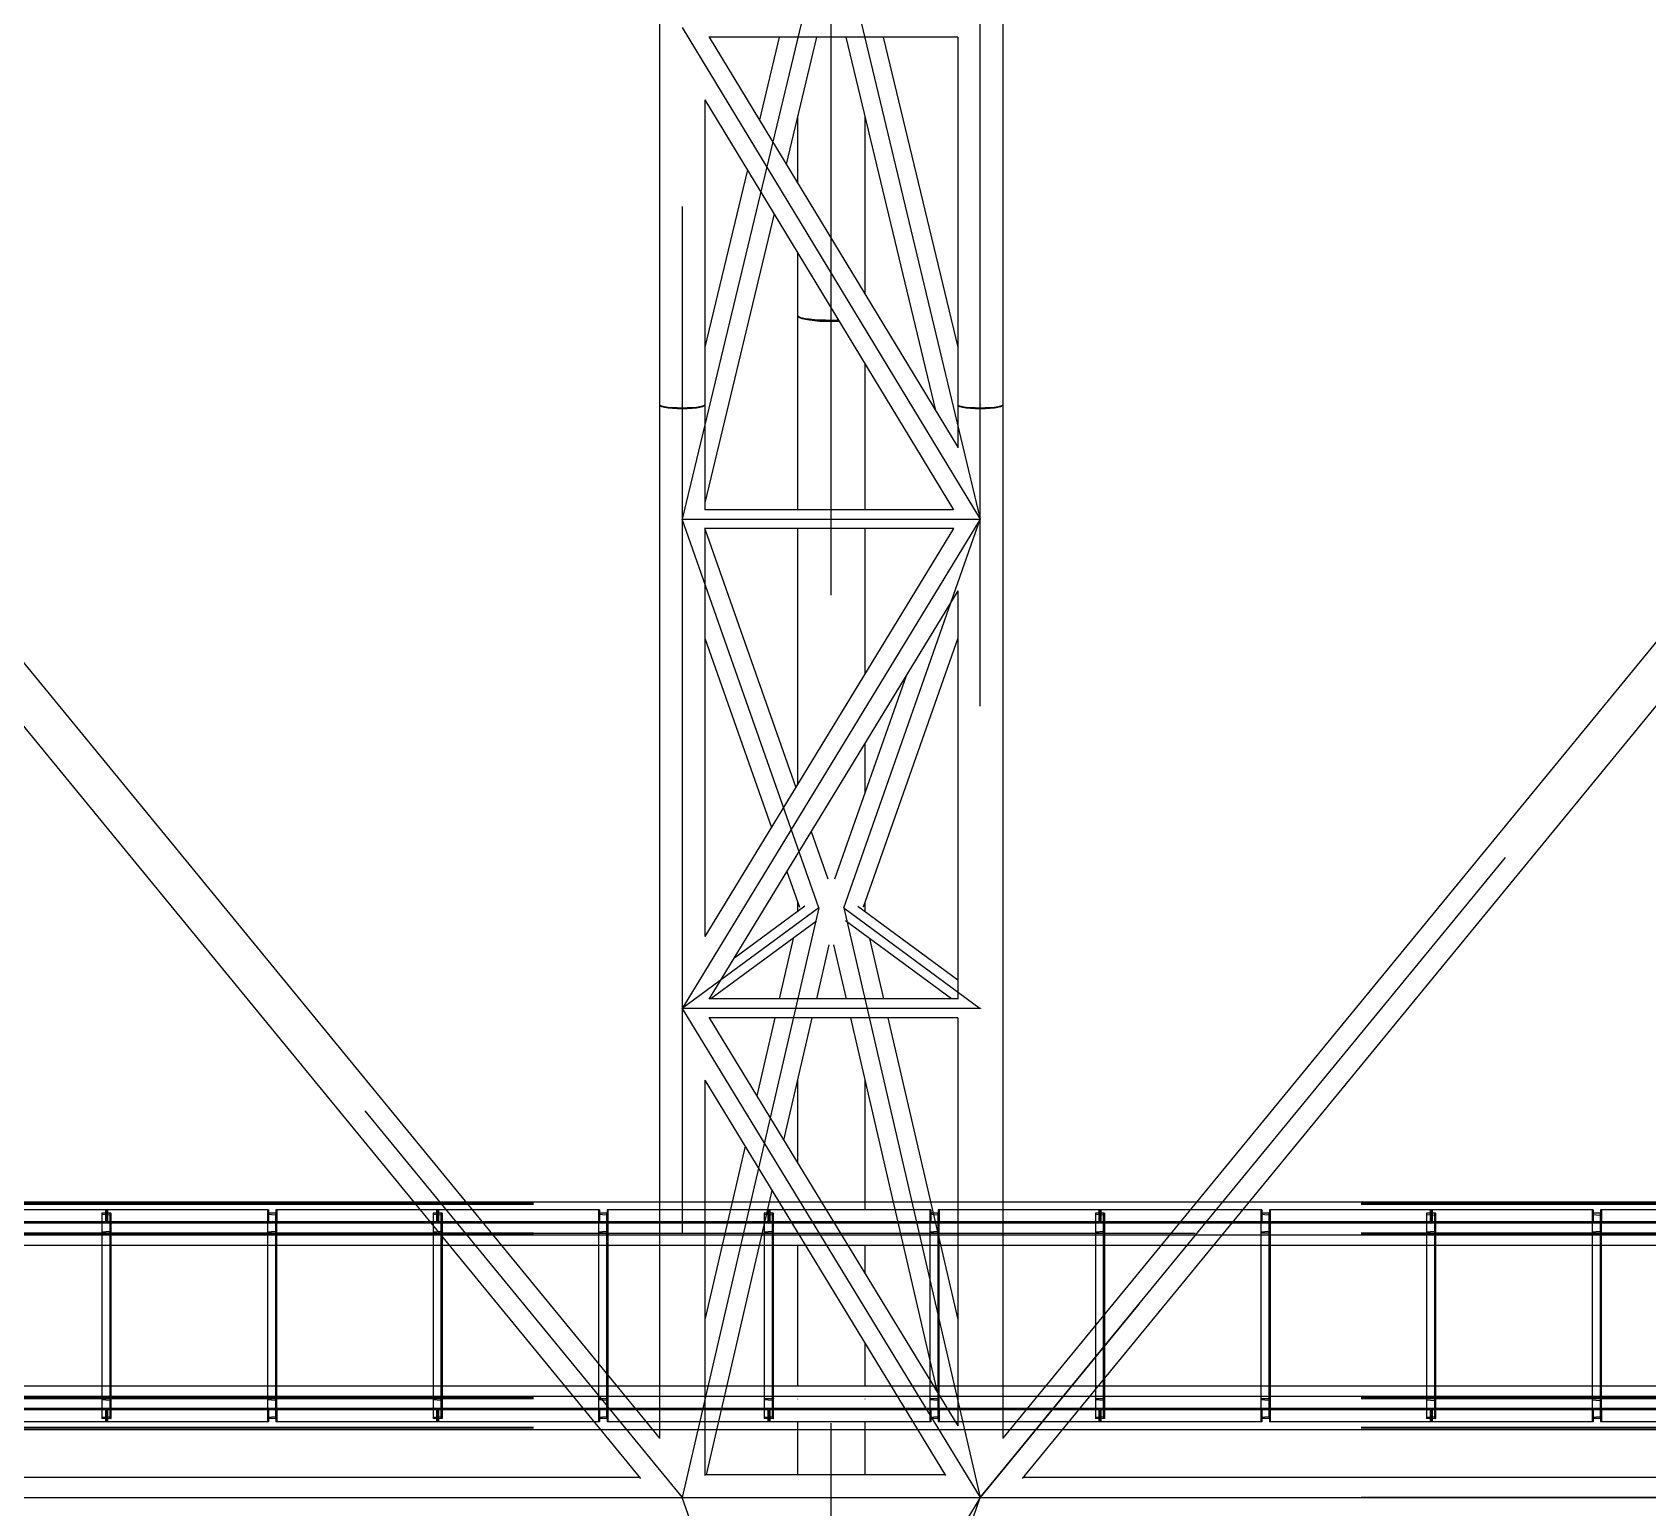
# Model space of a CAD drawing. Header units: millimetres. Extents: x 150209.93 to 150215.05, y 136675.65 to 136679.93.
# Drawn here: x 150212.1948 to 150212.39, y 136676.4536 to 136676.6318 of the extents above; entities that cross this region are included whole.
import ezdxf

# ---------------------------------------------------------------- set-up
doc = ezdxf.new("R2010")
doc.units = ezdxf.units.MM
doc.header["$LTSCALE"] = 0.25
for name, pattern in [('CENTER', [50.8, 31.75, -6.35, 6.35, -6.35]), ('XKITLINE00', [0]), ('XKITLINE02', [4, 2, -2]), ('XKITLINE03', [6, 3, -1, 1, -1])]:
    doc.linetypes.add(name, pattern=pattern)

# ---------------------------------------------------------------- blocks, each defined once
blk = doc.blocks.new('çatıı')
at = {"color": 8, "linetype": 'CENTER'}
for p, q in [((15265, 5900.27), (16725, 4120.57)), ((16725, 5900.27), (16725, 4780.43)), ((16905, 4780.43), (16905, 5900.27)), ((16815, 4834.27), (16815, 5726.15)), ((16807.5, 5055.29), (16725, 4711.47)), ((16822.5, 5055.29), (16905, 4711.47)), ((16725, 5008.38), (16905, 4711.47)), ((16905, 4120.57), (17635, 5010.42)), ((17635, 5010.42), (16905, 4120.57)), ((16815, 3665.57), (16815, 4834.27)), ((16725, 4780.43), (16725, 3598.62)), ((16905, 3598.62), (16905, 4780.43)), ((16905, 4711.47), (16725, 4416.02)), ((16725, 4711.47), (16905, 4711.47)), ((16807.5, 4476.75), (16725, 4711.47)), ((16822.5, 4476.75), (16905, 4711.47)), ((16807.5, 4476.75), (16725, 4120.57)), ((16807.5, 4476.75), (16725, 4416.02)), ((16822.5, 4476.75), (16905, 4120.57)), ((16822.5, 4476.75), (16905, 4416.02)), ((16725, 4416.02), (16905, 4120.57)), ((16905, 4416.02), (16725, 4416.02)), ((15265, 4120.57), (16725, 4120.57)), ((16905, 4120.57), (16725, 3825.11)), ((16725, 4120.57), (16905, 4120.57)), ((16807.5, 3885.84), (16725, 4120.57)), ((16822.5, 3885.84), (16905, 4120.57)), ((16905, 4120.57), (17635, 4120.57)), ((17635, 4120.57), (16905, 4120.57))]:
    blk.add_line(p, q, dxfattribs=at)
at = {"color": 8, "linetype": 'XKITLINE00'}
for p, q in [((16711.35, 5854.57), (16711.35, 4780.43)), ((16918.65, 5854.57), (16918.65, 4780.43)), ((16010.75, 5010.42), (16711.35, 4156.41)), ((17619.24, 5010.42), (16918.65, 4156.41)), ((17619.24, 5010.42), (16918.65, 4156.41)), ((16891.43, 5002.68), (16741.04, 5002.68)), ((16741.22, 5002.68), (16891.35, 4755.05)), ((16783.61, 5002.68), (16771.59, 4952.59)), ((16806.13, 5002.68), (16787.73, 4925.97)), ((16823.86, 5002.68), (16877.99, 4777.08)), ((16846.38, 5002.68), (16891.35, 4815.29)), ((16891.35, 5002.68), (16891.35, 4780.43)), ((15994.52, 4991.8), (16699.76, 4132.12)), ((17635, 4991.21), (16930.25, 4132.15)), ((17635, 4991.21), (16930.26, 4132.15)), ((16738.65, 4964.83), (16738.65, 4780.43)), ((16738.65, 4964.8), (16888.85, 4717.04)), ((16794.7, 4955.02), (16794.7, 4914.48)), ((16835.3, 4955.01), (16835.3, 4847.51)), ((16764.35, 4922.4), (16738.65, 4815.28)), ((16780.48, 4895.79), (16738.65, 4721.43)), ((16794.7, 4872.35), (16794.7, 4834.27)), ((16794.7, 4834.27), (16795, 4833.8)), ((16794.7, 4834.27), (16795, 4833.66)), ((16794.7, 4834.27), (16794.7, 4717.17)), ((16795.92, 4833.34), (16795, 4833.8)), ((16795.92, 4833.07), (16795, 4833.66)), ((16797.41, 4832.91), (16795.92, 4833.34)), ((16797.41, 4832.51), (16795.92, 4833.07)), ((16799.44, 4832.52), (16797.41, 4832.91)), ((16799.44, 4832.01), (16797.41, 4832.51)), ((16798.44, 4832.61), (16797.87, 4832.82)), ((16800.35, 4832.14), (16798.44, 4832.61)), ((16801.95, 4832.19), (16799.44, 4832.52)), ((16801.95, 4831.57), (16799.44, 4832.01)), ((16802.71, 4831.73), (16800.35, 4832.14)), ((16804.85, 4831.92), (16801.95, 4832.19)), ((16804.85, 4831.22), (16801.95, 4831.57)), ((16805.44, 4831.4), (16802.71, 4831.73)), ((16808.05, 4831.72), (16804.85, 4831.92)), ((16808.05, 4830.96), (16804.85, 4831.22)), ((16808.46, 4831.15), (16805.44, 4831.4)), ((16811.47, 4831.59), (16808.05, 4831.72)), ((16811.47, 4830.8), (16808.05, 4830.96)), ((16811.68, 4831), (16808.46, 4831.15)), ((16815, 4831.55), (16811.47, 4831.59)), ((16815, 4830.75), (16811.47, 4830.8)), ((16815, 4830.95), (16811.68, 4831)), ((16818.52, 4831.59), (16815, 4831.55)), ((16818.32, 4831), (16815, 4830.95)), ((16818.52, 4830.8), (16815, 4830.75)), ((16819.72, 4831.07), (16818.32, 4831)), ((16819.38, 4831.62), (16818.52, 4831.59)), ((16819.84, 4830.86), (16818.52, 4830.8)), ((16835.3, 4805.38), (16835.3, 4717.17)), ((16711.35, 4780.43), (16711.69, 4780.03)), ((16711.35, 4780.43), (16711.35, 4156.17)), ((16711.35, 4780.43), (16711.69, 4779.91)), ((16738.65, 4780.43), (16738.3, 4780.03)), ((16738.65, 4780.43), (16738.3, 4779.91)), ((16738.65, 4780.43), (16738.65, 4717.02)), ((16891.35, 4780.43), (16891.69, 4779.91)), ((16891.35, 4780.43), (16891.35, 4754.56)), ((16891.35, 4780.43), (16891.69, 4780.03)), ((16918.65, 4780.43), (16918.3, 4779.91)), ((16918.65, 4780.43), (16918.3, 4780.03)), ((16918.65, 4780.43), (16918.65, 4156.17)), ((16712.7, 4779.64), (16711.69, 4780.03)), ((16712.7, 4779.41), (16711.69, 4779.91)), ((16714.32, 4779.29), (16712.7, 4779.64)), ((16714.32, 4778.96), (16712.7, 4779.41)), ((16713.24, 4779.45), (16712.98, 4779.58)), ((16714.79, 4779.02), (16713.24, 4779.45)), ((16716.48, 4779), (16714.32, 4779.29)), ((16716.48, 4778.58), (16714.32, 4778.96)), ((16716.86, 4778.66), (16714.79, 4779.02)), ((16719.07, 4778.78), (16716.48, 4779)), ((16719.07, 4778.3), (16716.48, 4778.58)), ((16719.33, 4778.39), (16716.86, 4778.66)), ((16721.96, 4778.65), (16719.07, 4778.78)), ((16721.96, 4778.12), (16719.07, 4778.3)), ((16722.09, 4778.22), (16719.33, 4778.39)), ((16725, 4778.6), (16721.96, 4778.65)), ((16725, 4778.06), (16721.96, 4778.12)), ((16725, 4778.17), (16722.09, 4778.22)), ((16728.03, 4778.65), (16725, 4778.6)), ((16727.9, 4778.22), (16725, 4778.17)), ((16728.03, 4778.12), (16725, 4778.06)), ((16730.66, 4778.39), (16727.9, 4778.22)), ((16730.92, 4778.78), (16728.03, 4778.65)), ((16730.92, 4778.3), (16728.03, 4778.12)), ((16733.13, 4778.66), (16730.66, 4778.39)), ((16733.51, 4779), (16730.92, 4778.78)), ((16733.51, 4778.58), (16730.92, 4778.3)), ((16735.2, 4779.02), (16733.13, 4778.66)), ((16735.67, 4779.29), (16733.51, 4779)), ((16735.67, 4778.96), (16733.51, 4778.58)), ((16736.75, 4779.45), (16735.2, 4779.02)), ((16737.29, 4779.64), (16735.67, 4779.29)), ((16737.29, 4779.41), (16735.67, 4778.96)), ((16737.01, 4779.58), (16736.75, 4779.45)), ((16738.3, 4780.03), (16737.29, 4779.64)), ((16738.3, 4779.91), (16737.29, 4779.41)), ((16892.7, 4779.64), (16891.69, 4780.03)), ((16892.7, 4779.41), (16891.69, 4779.91)), ((16894.32, 4779.29), (16892.7, 4779.64)), ((16894.32, 4778.96), (16892.7, 4779.41)), ((16893.24, 4779.45), (16892.98, 4779.58)), ((16894.79, 4779.02), (16893.24, 4779.45)), ((16896.48, 4779), (16894.32, 4779.29)), ((16896.48, 4778.58), (16894.32, 4778.96)), ((16896.86, 4778.66), (16894.79, 4779.02)), ((16899.07, 4778.79), (16896.48, 4779)), ((16899.07, 4778.3), (16896.48, 4778.58)), ((16899.33, 4778.39), (16896.86, 4778.66)), ((16901.96, 4778.65), (16899.07, 4778.79)), ((16901.96, 4778.13), (16899.07, 4778.3)), ((16902.09, 4778.23), (16899.33, 4778.39)), ((16905, 4778.61), (16901.96, 4778.65)), ((16905, 4778.07), (16901.96, 4778.13)), ((16905, 4778.17), (16902.09, 4778.23)), ((16908.03, 4778.65), (16905, 4778.61)), ((16907.9, 4778.23), (16905, 4778.17)), ((16908.03, 4778.13), (16905, 4778.07)), ((16910.66, 4778.39), (16907.9, 4778.23)), ((16910.92, 4778.79), (16908.03, 4778.65)), ((16910.92, 4778.3), (16908.03, 4778.13)), ((16913.13, 4778.66), (16910.66, 4778.39)), ((16913.51, 4779), (16910.92, 4778.79)), ((16913.51, 4778.58), (16910.92, 4778.3)), ((16915.2, 4779.02), (16913.13, 4778.66)), ((16915.67, 4779.29), (16913.51, 4779)), ((16915.67, 4778.96), (16913.51, 4778.58)), ((16916.75, 4779.45), (16915.2, 4779.02)), ((16917.29, 4779.64), (16915.67, 4779.29)), ((16917.29, 4779.41), (16915.67, 4778.96)), ((16917.01, 4779.58), (16916.75, 4779.45)), ((16918.3, 4780.03), (16917.29, 4779.64)), ((16918.3, 4779.91), (16917.29, 4779.41)), ((16888.77, 4717.17), (16738.65, 4717.17)), ((16888.98, 4705.77), (16738.53, 4705.77)), ((16888.75, 4705.77), (16738.64, 4459.38)), ((16738.65, 4705.77), (16738.65, 4459.4)), ((16738.65, 4705.66), (16793.54, 4549.48)), ((16794.7, 4705.77), (16794.7, 4551.38)), ((16835.3, 4705.77), (16835.3, 4618.03)), ((16891.34, 4668.1), (16741.15, 4421.57)), ((16891.35, 4668.11), (16891.35, 4421.56)), ((16738.65, 4639.61), (16778.82, 4525.32)), ((16891.35, 4639.62), (16834.24, 4477.15)), ((16860.15, 4616.91), (16816.98, 4494.07)), ((16835.3, 4576.11), (16835.3, 4546.18)), ((16802.88, 4522.9), (16812.95, 4494.26)), ((16788.16, 4498.74), (16795.78, 4477.05)), ((16794.7, 4480.14), (16794.7, 4474.4)), ((16835.3, 4480.15), (16835.3, 4474.39)), ((16806.09, 4468.64), (16742.35, 4421.72)), ((16799.1, 4477.65), (16755.96, 4445.89)), ((16887.66, 4421.72), (16823.68, 4468.81)), ((16891.35, 4433.13), (16830.99, 4477.56)), ((16791.97, 4458.25), (16783.51, 4421.72)), ((16813.57, 4454.48), (16805.99, 4421.72)), ((16816.45, 4454.31), (16824, 4421.72)), ((16838.02, 4458.26), (16846.48, 4421.72)), ((16891.35, 4421.72), (16741.24, 4421.72)), ((16891.45, 4410.32), (16741, 4410.32)), ((16741.24, 4410.32), (16891.34, 4163.94)), ((16780.87, 4410.32), (16769.95, 4363.18)), ((16803.35, 4410.32), (16786.24, 4336.46)), ((16826.64, 4410.32), (16879.03, 4184.15)), ((16849.12, 4410.32), (16891.35, 4228.02)), ((16891.35, 4410.32), (16891.35, 4163.91)), ((16738.64, 4372.66), (16884.07, 4133.95)), ((16738.65, 4372.65), (16738.65, 4133.95)), ((16794.7, 4372.97), (16794.7, 4322.57)), ((16835.3, 4372.96), (16835.3, 4294.26)), ((16762.92, 4332.81), (16738.65, 4228.01)), ((16779.2, 4306.08), (16739.39, 4134.22)), ((16794.7, 4280.54), (16794.7, 4280.27)), ((16835.3, 4280.54), (16835.3, 4280.27)), ((16794.7, 4272.77), (16794.7, 4187.77)), ((16835.3, 4272.77), (16835.3, 4255.93)), ((16835.3, 4214.01), (16835.3, 4187.77)), ((16794.7, 4180.27), (16794.7, 4179.99)), ((16835.3, 4180.27), (16835.3, 4179.99)), ((16794.7, 4166.29), (16794.7, 4134.22)), ((16835.3, 4166.29), (16835.3, 4134.22)), ((16699.25, 4132.75), (15290.74, 4132.75)), ((16883.91, 4134.22), (16738.65, 4134.22)), ((17635, 4132.75), (16930.74, 4132.75)), ((17635, 4132.75), (16930.74, 4132.75))]:
    blk.add_line(p, q, dxfattribs=at)
at = {"color": 116, "linetype": 'XKITLINE02', "true_color": 0x136734}
for p, q in [((17635, 4298.11), (13535, 4298.11)), ((17635, 4297.58), (13535, 4297.58)), ((16377.24, 4294.27), (16279.58, 4294.27)), ((16376.66, 4294.27), (16376.66, 4287.07)), ((16377.24, 4294.27), (16377.24, 4286.27)), ((16475.1, 4294.26), (16377.24, 4294.26)), ((16377.24, 4294.26), (16377.24, 4286.26)), ((16377.82, 4294.26), (16377.82, 4287.06)), ((16474.52, 4294.26), (16474.52, 4286.26)), ((16475.1, 4294.26), (16475.1, 4287.06)), ((16576.44, 4294.27), (16479.58, 4294.27)), ((16479.58, 4294.27), (16479.58, 4287.07)), ((16480.16, 4294.27), (16480.16, 4286.27)), ((16594.41, 4298.96), (16562.89, 4298.96)), ((16577.24, 4294.27), (16576.44, 4294.27)), ((16576.66, 4294.27), (16576.66, 4287.07)), ((16577.24, 4294.27), (16577.24, 4286.27)), ((16619.25, 4294.26), (16577.24, 4294.26)), ((16577.24, 4294.26), (16577.24, 4286.26)), ((16577.82, 4294.26), (16577.82, 4287.06)), ((16675.1, 4294.26), (16619.17, 4294.26)), ((16674.52, 4294.26), (16674.52, 4286.26)), ((16675.1, 4294.26), (16675.1, 4287.06)), ((16754.22, 4294.27), (16679.58, 4294.27)), ((16679.58, 4294.27), (16679.58, 4287.07)), ((16680.16, 4294.27), (16680.16, 4286.27)), ((16738.65, 4298.96), (16711.35, 4298.96)), ((16777.24, 4294.27), (16738.65, 4294.27)), ((16777.55, 4298.96), (16755.08, 4298.96)), ((16776.66, 4294.27), (16776.66, 4287.07)), ((16777.24, 4294.27), (16777.24, 4286.27)), ((16868.37, 4294.26), (16777.24, 4294.26)), ((16777.24, 4294.26), (16777.24, 4286.26)), ((16777.82, 4294.26), (16777.82, 4287.06)), ((16809.08, 4298.96), (16783.54, 4298.96)), ((16875.1, 4294.26), (16811.94, 4294.26)), ((16874.92, 4298.96), (16852.44, 4298.96)), ((16874.52, 4294.26), (16874.52, 4286.26)), ((16875.1, 4294.26), (16875.1, 4287.06)), ((16977.24, 4294.27), (16879.58, 4294.27)), ((16879.58, 4294.27), (16879.58, 4287.07)), ((16880.16, 4294.27), (16880.16, 4286.27)), ((16918.65, 4298.96), (16891.35, 4298.96)), ((16976.66, 4294.27), (16976.66, 4287.07)), ((16977.24, 4294.27), (16977.24, 4286.27)), ((17062.66, 4294.26), (16977.24, 4294.26)), ((16977.24, 4294.26), (16977.24, 4286.26)), ((16977.82, 4294.26), (16977.82, 4287.06)), ((17067.1, 4298.96), (17035.58, 4298.96)), ((17075.1, 4294.26), (17062.66, 4294.26)), ((17074.52, 4294.26), (17074.52, 4286.26)), ((17075.1, 4294.26), (17075.1, 4287.06)), ((17177.24, 4294.27), (17079.58, 4294.27)), ((17079.58, 4294.27), (17079.58, 4287.07)), ((17080.16, 4294.27), (17080.16, 4286.27)), ((17176.66, 4294.27), (17176.66, 4287.07)), ((17177.24, 4294.27), (17177.24, 4286.27)), ((17275.1, 4294.26), (17177.24, 4294.26)), ((17177.24, 4294.26), (17177.24, 4286.26)), ((17177.82, 4294.26), (17177.82, 4287.06)), ((17274.52, 4294.26), (17274.52, 4286.26)), ((17275.1, 4294.26), (17275.1, 4287.06)), ((17377.24, 4294.27), (17279.58, 4294.27)), ((17279.58, 4294.27), (17279.58, 4287.07)), ((17280.16, 4294.27), (17280.16, 4286.27)), ((16376.66, 4287.07), (16274.34, 4287.07)), ((16377.24, 4286.27), (16274.34, 4286.27)), ((16371.43, 4287.07), (16371.43, 4286.27)), ((16374.49, 4292.28), (16374.49, 4291.6)), ((16379.99, 4292.28), (16374.49, 4292.28)), ((16374.49, 4292.28), (16374.49, 4168.28)), ((16374.49, 4292.28), (16374.49, 4272.77)), ((16379.99, 4292.28), (16374.49, 4292.28)), ((16379.29, 4291.21), (16374.49, 4291.6)), ((16480.33, 4286.26), (16377.24, 4286.26)), ((16379.99, 4286.26), (16377.24, 4286.26)), ((16480.33, 4287.06), (16377.82, 4287.06)), ((16379.29, 4292.28), (16379.29, 4168.28)), ((16379.29, 4291.21), (16379.29, 4281.34)), ((16379.99, 4292.28), (16379.99, 4280.28)), ((16379.99, 4292.28), (16379.99, 4168.28)), ((16379.99, 4292.28), (16379.99, 4272.77)), ((16383.05, 4287.06), (16383.05, 4286.26)), ((16576.66, 4287.07), (16474.34, 4287.07)), ((16480.16, 4287.07), (16474.34, 4287.07)), ((16474.34, 4287.07), (16474.34, 4286.27)), ((16577.24, 4286.27), (16474.34, 4286.27)), ((16474.49, 4292.28), (16474.49, 4291.6)), ((16479.99, 4292.28), (16474.49, 4292.28)), ((16474.49, 4292.28), (16474.49, 4168.28)), ((16474.49, 4292.28), (16474.49, 4272.77)), ((16479.99, 4292.28), (16474.49, 4292.28)), ((16479.29, 4291.21), (16474.49, 4291.6)), ((16479.29, 4292.28), (16479.29, 4168.28)), ((16479.29, 4291.21), (16479.29, 4281.34)), ((16479.99, 4292.28), (16479.99, 4280.28)), ((16479.99, 4292.28), (16479.99, 4168.28)), ((16479.99, 4292.28), (16479.99, 4272.77)), ((16480.33, 4287.06), (16480.33, 4286.26)), ((16571.43, 4287.07), (16571.43, 4286.27)), ((16574.49, 4292.28), (16574.49, 4168.28)), ((16574.49, 4292.28), (16574.49, 4272.77)), ((16579.99, 4292.28), (16574.49, 4292.28)), ((16574.49, 4292.28), (16574.49, 4291.6)), ((16579.99, 4292.28), (16574.49, 4292.28)), ((16579.29, 4291.21), (16574.49, 4291.6)), ((16625.18, 4286.26), (16577.24, 4286.26)), ((16625.37, 4287.06), (16577.82, 4287.06)), ((16579.29, 4292.28), (16579.29, 4168.28)), ((16579.29, 4291.21), (16579.29, 4281.34)), ((16579.99, 4292.28), (16579.99, 4168.28)), ((16579.99, 4292.28), (16579.99, 4272.77)), ((16579.99, 4292.28), (16579.99, 4280.28)), ((16583.05, 4287.06), (16583.05, 4286.26)), ((16680.33, 4286.26), (16604.62, 4286.26)), ((16680.33, 4287.06), (16624.66, 4287.06)), ((16776.66, 4287.07), (16674.34, 4287.07)), ((16752.55, 4287.07), (16674.34, 4287.07)), ((16674.34, 4287.07), (16674.34, 4286.27)), ((16777.24, 4286.27), (16674.34, 4286.27)), ((16674.49, 4292.28), (16674.49, 4291.6)), ((16679.99, 4292.28), (16674.49, 4292.28)), ((16674.49, 4292.28), (16674.49, 4168.28)), ((16674.49, 4292.28), (16674.49, 4272.77)), ((16679.99, 4292.28), (16674.49, 4292.28)), ((16679.29, 4291.21), (16674.49, 4291.6)), ((16679.29, 4292.28), (16679.29, 4168.28)), ((16679.29, 4291.21), (16679.29, 4281.34)), ((16679.99, 4292.28), (16679.99, 4280.28)), ((16679.99, 4292.28), (16679.99, 4168.28)), ((16679.99, 4292.28), (16679.99, 4272.77)), ((16738.65, 4286.27), (16680.16, 4286.27)), ((16680.33, 4287.06), (16680.33, 4286.26)), ((16771.43, 4287.07), (16771.43, 4286.27)), ((16774.49, 4292.28), (16774.49, 4291.6)), ((16779.99, 4292.28), (16774.49, 4292.28)), ((16774.49, 4292.28), (16774.49, 4168.28)), ((16774.49, 4292.28), (16774.49, 4272.77)), ((16779.99, 4292.28), (16774.49, 4292.28)), ((16779.29, 4291.21), (16774.49, 4291.6)), ((16880.33, 4286.26), (16777.24, 4286.26)), ((16816.82, 4286.26), (16777.24, 4286.26)), ((16873.61, 4287.06), (16777.82, 4287.06)), ((16779.29, 4292.28), (16779.29, 4168.28)), ((16779.29, 4291.21), (16779.29, 4281.34)), ((16779.99, 4292.28), (16779.99, 4280.28)), ((16779.99, 4292.28), (16779.99, 4168.28)), ((16779.99, 4292.28), (16779.99, 4272.77)), ((16783.05, 4287.06), (16783.05, 4286.26)), ((16880.33, 4287.06), (16871.65, 4287.06)), ((16976.66, 4287.07), (16874.34, 4287.07)), ((16874.34, 4287.07), (16874.34, 4286.27)), ((16977.24, 4286.27), (16874.34, 4286.27)), ((16874.49, 4292.28), (16874.49, 4168.28)), ((16874.49, 4292.28), (16874.49, 4203.72)), ((16879.99, 4292.28), (16874.49, 4292.28)), ((16874.49, 4292.28), (16874.49, 4291.6)), ((16879.99, 4292.28), (16874.49, 4292.28)), ((16879.29, 4291.21), (16874.49, 4291.6)), ((16879.29, 4292.28), (16879.29, 4168.28)), ((16879.29, 4291.21), (16879.29, 4281.34)), ((16879.99, 4292.28), (16879.99, 4168.28)), ((16879.99, 4292.28), (16879.99, 4280.28)), ((16892.7, 4286.27), (16880.16, 4286.27)), ((16880.33, 4287.06), (16880.33, 4286.26)), ((16971.43, 4287.07), (16971.43, 4286.27)), ((16974.49, 4292.28), (16974.49, 4168.28)), ((16974.49, 4292.28), (16974.49, 4272.77)), ((16979.99, 4292.28), (16974.49, 4292.28)), ((16974.49, 4292.28), (16974.49, 4291.6)), ((16979.99, 4292.28), (16974.49, 4292.28)), ((16979.29, 4291.21), (16974.49, 4291.6)), ((17080.33, 4286.26), (16977.24, 4286.26)), ((17056.09, 4286.26), (16977.24, 4286.26)), ((17056.75, 4287.06), (16977.82, 4287.06)), ((16979.29, 4292.28), (16979.29, 4168.28)), ((16979.29, 4291.21), (16979.29, 4281.34)), ((16979.99, 4292.28), (16979.99, 4168.28)), ((16979.99, 4292.28), (16979.99, 4272.77)), ((16979.99, 4292.28), (16979.99, 4280.28)), ((16983.05, 4287.06), (16983.05, 4286.26)), ((17080.33, 4287.06), (17056.75, 4287.06)), ((17176.66, 4287.07), (17074.34, 4287.07)), ((17080.16, 4287.07), (17074.34, 4287.07)), ((17074.34, 4287.07), (17074.34, 4286.27)), ((17177.24, 4286.27), (17074.34, 4286.27)), ((17074.49, 4292.28), (17074.49, 4168.28)), ((17074.49, 4292.28), (17074.49, 4272.77)), ((17079.99, 4292.28), (17074.49, 4292.28)), ((17074.49, 4292.28), (17074.49, 4291.6)), ((17079.99, 4292.28), (17074.49, 4292.28)), ((17079.29, 4291.21), (17074.49, 4291.6)), ((17079.29, 4292.28), (17079.29, 4168.28)), ((17079.29, 4291.21), (17079.29, 4281.34)), ((17079.99, 4292.28), (17079.99, 4168.28)), ((17079.99, 4292.28), (17079.99, 4272.77)), ((17079.99, 4292.28), (17079.99, 4280.28)), ((17080.33, 4287.06), (17080.33, 4286.26)), ((17171.43, 4287.07), (17171.43, 4286.27)), ((17174.49, 4292.28), (17174.49, 4168.28)), ((17174.49, 4292.28), (17174.49, 4272.77)), ((17179.99, 4292.28), (17174.49, 4292.28)), ((17174.49, 4292.28), (17174.49, 4291.6)), ((17179.99, 4292.28), (17174.49, 4292.28)), ((17174.49, 4291.6), (17179.29, 4291.21)), ((17280.33, 4286.26), (17177.24, 4286.26)), ((17179.99, 4286.26), (17177.24, 4286.26)), ((17280.33, 4287.06), (17177.82, 4287.06)), ((17179.29, 4292.28), (17179.29, 4168.28)), ((17179.29, 4291.21), (17179.29, 4281.34)), ((17179.99, 4292.28), (17179.99, 4168.28)), ((17179.99, 4292.28), (17179.99, 4272.77)), ((17179.99, 4292.28), (17179.99, 4280.28)), ((17183.05, 4287.06), (17183.05, 4286.26)), ((17376.66, 4287.07), (17274.34, 4287.07)), ((17280.16, 4287.07), (17274.34, 4287.07)), ((17274.34, 4287.07), (17274.34, 4286.27)), ((17377.24, 4286.27), (17274.34, 4286.27)), ((17274.49, 4292.28), (17274.49, 4168.28)), ((17274.49, 4292.28), (17274.49, 4272.77)), ((17279.99, 4292.28), (17274.49, 4292.28)), ((17274.49, 4292.28), (17274.49, 4291.6)), ((17279.99, 4292.28), (17274.49, 4292.28)), ((17274.49, 4291.6), (17279.29, 4291.21)), ((17279.29, 4292.28), (17279.29, 4168.28)), ((17279.29, 4291.21), (17279.29, 4281.34)), ((17279.99, 4292.28), (17279.99, 4168.28)), ((17279.99, 4292.28), (17279.99, 4272.77)), ((17279.99, 4292.28), (17279.99, 4280.28)), ((17280.33, 4287.06), (17280.33, 4286.26)), ((17635, 4280.34), (13535, 4280.34)), ((17635, 4280.27), (13535, 4280.27)), ((17635, 4279.81), (13535, 4279.81)), ((17635, 4279.42), (13535, 4279.42)), ((17635, 4278.96), (13535, 4278.96)), ((16379.29, 4281.34), (16374.49, 4280.96)), ((16374.49, 4280.96), (16374.49, 4280.28)), ((16379.99, 4280.28), (16374.49, 4280.28)), ((16479.29, 4281.34), (16474.49, 4280.96)), ((16474.49, 4280.96), (16474.49, 4280.28)), ((16479.99, 4280.28), (16474.49, 4280.28)), ((16579.29, 4281.34), (16574.49, 4280.96)), ((16574.49, 4280.96), (16574.49, 4280.28)), ((16579.99, 4280.28), (16574.49, 4280.28)), ((16610.81, 4278.96), (16579.3, 4278.96)), ((16679.29, 4281.34), (16674.49, 4280.96)), ((16674.49, 4280.96), (16674.49, 4280.28)), ((16679.99, 4280.28), (16674.49, 4280.28)), ((16738.65, 4278.96), (16711.35, 4278.96)), ((16772.92, 4278.96), (16750.45, 4278.96)), ((16779.29, 4281.34), (16774.49, 4280.96)), ((16774.49, 4280.96), (16774.49, 4280.28)), ((16779.99, 4280.28), (16774.49, 4280.28)), ((16821.27, 4278.96), (16795.73, 4278.96)), ((16879.55, 4278.96), (16857.07, 4278.96)), ((16879.29, 4281.34), (16874.49, 4280.96)), ((16874.49, 4280.96), (16874.49, 4280.28)), ((16879.99, 4280.28), (16874.49, 4280.28)), ((16918.65, 4278.96), (16891.35, 4278.96)), ((16979.29, 4281.34), (16974.49, 4280.96)), ((16974.49, 4280.96), (16974.49, 4280.28)), ((16979.99, 4280.28), (16974.49, 4280.28)), ((17050.69, 4278.96), (17019.18, 4278.96)), ((17079.29, 4281.34), (17074.49, 4280.96)), ((17074.49, 4280.96), (17074.49, 4280.28)), ((17079.99, 4280.28), (17074.49, 4280.28)), ((17179.29, 4281.34), (17174.49, 4280.96)), ((17174.49, 4280.96), (17174.49, 4280.28)), ((17179.99, 4280.28), (17174.49, 4280.28)), ((17279.29, 4281.34), (17274.49, 4280.96)), ((17274.49, 4280.96), (17274.49, 4280.28)), ((17279.99, 4280.28), (17274.49, 4280.28)), ((16615.89, 4272.77), (16584.37, 4272.77)), ((16738.65, 4272.77), (16711.35, 4272.77)), ((16771.49, 4272.77), (16749.01, 4272.77)), ((16825.04, 4272.77), (16799.49, 4272.77)), ((16880.98, 4272.77), (16858.5, 4272.77)), ((16918.65, 4272.77), (16891.35, 4272.77)), ((17045.62, 4272.77), (17014.11, 4272.77)), ((16979.99, 4231.19), (16979.99, 4192.78)), ((16685.62, 4187.77), (16654.1, 4187.77)), ((16751.8, 4187.77), (16711.35, 4187.77)), ((16876.82, 4187.77), (16851.28, 4187.77)), ((16918.65, 4187.77), (16878.19, 4187.77)), ((16975.89, 4187.77), (16944.38, 4187.77)), ((17635, 4181.12), (13535, 4181.12)), ((17635, 4180.73), (13535, 4180.73)), ((17635, 4180.27), (13535, 4180.27)), ((17635, 4180.2), (13535, 4180.2)), ((16374.49, 4180.28), (16374.49, 4179.6)), ((16379.99, 4180.28), (16374.49, 4180.28)), ((16379.29, 4179.21), (16374.49, 4179.6)), ((16379.29, 4179.21), (16379.29, 4169.34)), ((16379.99, 4180.28), (16379.99, 4168.28)), ((16474.49, 4180.28), (16474.49, 4179.6)), ((16479.99, 4180.28), (16474.49, 4180.28)), ((16479.29, 4179.21), (16474.49, 4179.6)), ((16479.29, 4179.21), (16479.29, 4169.34)), ((16479.99, 4180.28), (16479.99, 4168.28)), ((16574.49, 4180.28), (16574.49, 4179.6)), ((16579.99, 4180.28), (16574.49, 4180.28)), ((16579.29, 4179.21), (16574.49, 4179.6)), ((16579.29, 4179.21), (16579.29, 4169.34)), ((16579.99, 4180.28), (16579.99, 4168.28)), ((16690.7, 4181.58), (16659.19, 4181.58)), ((16674.49, 4180.28), (16674.49, 4179.6)), ((16679.99, 4180.28), (16674.49, 4180.28)), ((16679.29, 4179.21), (16674.49, 4179.6)), ((16679.29, 4179.21), (16679.29, 4169.34)), ((16679.99, 4180.28), (16679.99, 4168.28)), ((16750.36, 4181.58), (16711.35, 4181.58)), ((16774.49, 4180.28), (16774.49, 4179.6)), ((16779.99, 4180.28), (16774.49, 4180.28)), ((16779.29, 4179.21), (16774.49, 4179.6)), ((16779.29, 4179.21), (16779.29, 4169.34)), ((16779.99, 4180.28), (16779.99, 4168.28)), ((16918.65, 4181.58), (16855.05, 4181.58)), ((16874.49, 4180.28), (16874.49, 4179.6)), ((16879.99, 4180.28), (16874.49, 4180.28)), ((16879.29, 4179.21), (16874.49, 4179.6)), ((16879.29, 4179.21), (16879.29, 4169.34)), ((16879.99, 4180.28), (16879.99, 4168.28)), ((16970.8, 4181.58), (16939.29, 4181.58)), ((16974.49, 4180.28), (16974.49, 4179.6)), ((16979.99, 4180.28), (16974.49, 4180.28)), ((16979.29, 4179.21), (16974.49, 4179.6)), ((16979.29, 4179.21), (16979.29, 4169.34)), ((16979.99, 4180.28), (16979.99, 4168.28)), ((17074.49, 4180.28), (17074.49, 4179.6)), ((17079.99, 4180.28), (17074.49, 4180.28)), ((17079.29, 4179.21), (17074.49, 4179.6)), ((17079.29, 4179.21), (17079.29, 4169.34)), ((17079.99, 4180.28), (17079.99, 4168.28)), ((17174.49, 4180.28), (17174.49, 4179.6)), ((17179.99, 4180.28), (17174.49, 4180.28)), ((17174.49, 4179.6), (17179.29, 4179.21)), ((17179.29, 4179.21), (17179.29, 4169.34)), ((17179.99, 4180.28), (17179.99, 4168.28)), ((17274.49, 4180.28), (17274.49, 4179.6)), ((17279.99, 4180.28), (17274.49, 4180.28)), ((17274.49, 4179.6), (17279.29, 4179.21)), ((17279.29, 4179.21), (17279.29, 4169.34)), ((17279.99, 4180.28), (17279.99, 4168.28)), ((16377.24, 4174.29), (16274.34, 4174.29)), ((16376.66, 4173.49), (16274.34, 4173.49)), ((16377.24, 4166.29), (16279.58, 4166.29)), ((16371.43, 4174.29), (16371.43, 4173.49)), ((16379.29, 4169.34), (16374.49, 4168.96)), ((16374.49, 4168.96), (16374.49, 4168.28)), ((16379.99, 4168.28), (16374.49, 4168.28)), ((16379.99, 4168.28), (16374.49, 4168.28)), ((16376.66, 4173.49), (16376.66, 4166.29)), ((16377.24, 4174.29), (16377.24, 4166.29)), ((16383.05, 4174.29), (16377.24, 4174.29)), ((16377.24, 4174.29), (16377.24, 4166.29)), ((16377.82, 4166.29), (16377.24, 4166.29)), ((16475.1, 4166.29), (16377.24, 4166.29)), ((16383.05, 4173.49), (16377.82, 4173.49)), ((16377.82, 4173.49), (16377.82, 4166.29)), ((16480.33, 4173.49), (16377.82, 4173.49)), ((16480.33, 4174.29), (16379.99, 4174.29)), ((16383.05, 4174.29), (16383.05, 4173.49)), ((16577.24, 4174.29), (16474.34, 4174.29)), ((16474.34, 4174.29), (16474.34, 4173.49)), ((16576.66, 4173.49), (16474.34, 4173.49)), ((16479.29, 4169.34), (16474.49, 4168.96)), ((16474.49, 4168.96), (16474.49, 4168.28)), ((16479.99, 4168.28), (16474.49, 4168.28)), ((16479.99, 4168.28), (16474.49, 4168.28)), ((16474.52, 4174.29), (16474.52, 4166.29)), ((16475.1, 4173.49), (16475.1, 4166.29)), ((16479.58, 4173.49), (16479.58, 4166.29)), ((16577.24, 4166.29), (16479.58, 4166.29)), ((16480.16, 4174.29), (16480.16, 4166.29)), ((16480.33, 4174.29), (16480.33, 4173.49)), ((16571.43, 4174.29), (16571.43, 4173.49)), ((16579.29, 4169.34), (16574.49, 4168.96)), ((16574.49, 4168.96), (16574.49, 4168.28)), ((16579.99, 4168.28), (16574.49, 4168.28)), ((16579.99, 4168.28), (16574.49, 4168.28)), ((16576.66, 4173.49), (16576.66, 4166.29)), ((16583.05, 4174.29), (16577.24, 4174.29)), ((16577.24, 4174.29), (16577.24, 4166.29)), ((16680.33, 4174.29), (16577.24, 4174.29)), ((16577.24, 4174.29), (16577.24, 4166.29)), ((16577.82, 4166.29), (16577.24, 4166.29)), ((16675.1, 4166.29), (16577.24, 4166.29)), ((16583.05, 4173.49), (16577.82, 4173.49)), ((16577.82, 4173.49), (16577.82, 4166.29)), ((16680.33, 4173.49), (16577.82, 4173.49)), ((16583.05, 4174.29), (16583.05, 4173.49)), ((16777.24, 4174.29), (16674.34, 4174.29)), ((16674.34, 4174.29), (16674.34, 4173.49)), ((16776.66, 4173.49), (16674.34, 4173.49)), ((16679.29, 4169.34), (16674.49, 4168.96)), ((16674.49, 4168.96), (16674.49, 4168.28)), ((16679.99, 4168.28), (16674.49, 4168.28)), ((16679.99, 4168.28), (16674.49, 4168.28)), ((16674.52, 4174.29), (16674.52, 4166.29)), ((16675.1, 4173.49), (16675.1, 4166.29)), ((16679.58, 4173.49), (16679.58, 4166.29)), ((16777.24, 4166.29), (16679.58, 4166.29)), ((16680.16, 4174.29), (16680.16, 4166.29)), ((16680.33, 4174.29), (16680.33, 4173.49)), ((16771.43, 4174.29), (16771.43, 4173.49)), ((16779.29, 4169.34), (16774.49, 4168.96)), ((16774.49, 4168.96), (16774.49, 4168.28)), ((16779.99, 4168.28), (16774.49, 4168.28)), ((16779.99, 4168.28), (16774.49, 4168.28)), ((16776.66, 4173.49), (16776.66, 4166.29)), ((16777.24, 4174.29), (16777.24, 4166.29)), ((16783.05, 4174.29), (16777.24, 4174.29)), ((16777.24, 4174.29), (16777.24, 4166.29)), ((16777.82, 4166.29), (16777.24, 4166.29)), ((16875.1, 4166.29), (16777.24, 4166.29)), ((16783.05, 4173.49), (16777.82, 4173.49)), ((16777.82, 4173.49), (16777.82, 4166.29)), ((16880.33, 4173.49), (16777.82, 4173.49)), ((16880.33, 4174.29), (16779.99, 4174.29)), ((16783.05, 4174.29), (16783.05, 4173.49)), ((16977.24, 4174.29), (16874.34, 4174.29)), ((16874.34, 4174.29), (16874.34, 4173.49)), ((16976.66, 4173.49), (16874.34, 4173.49)), ((16879.29, 4169.34), (16874.49, 4168.96)), ((16874.49, 4168.96), (16874.49, 4168.28)), ((16879.99, 4168.28), (16874.49, 4168.28)), ((16879.99, 4168.28), (16874.49, 4168.28)), ((16874.52, 4174.29), (16874.52, 4166.29)), ((16875.1, 4173.49), (16875.1, 4166.29)), ((16879.58, 4173.49), (16879.58, 4166.29)), ((16977.24, 4166.29), (16879.58, 4166.29)), ((16880.16, 4174.29), (16880.16, 4166.29)), ((16880.33, 4174.29), (16880.33, 4173.49)), ((16971.43, 4174.29), (16971.43, 4173.49)), ((16979.29, 4169.34), (16974.49, 4168.96)), ((16974.49, 4168.96), (16974.49, 4168.28)), ((16979.99, 4168.28), (16974.49, 4168.28)), ((16979.99, 4168.28), (16974.49, 4168.28)), ((16976.66, 4173.49), (16976.66, 4166.29)), ((16977.24, 4174.29), (16977.24, 4166.29)), ((16983.05, 4174.29), (16977.24, 4174.29)), ((16977.24, 4174.29), (16977.24, 4166.29)), ((16977.82, 4166.29), (16977.24, 4166.29)), ((17075.1, 4166.29), (16977.24, 4166.29)), ((16983.05, 4173.49), (16977.82, 4173.49)), ((16977.82, 4173.49), (16977.82, 4166.29)), ((17080.33, 4173.49), (16977.82, 4173.49)), ((17080.33, 4174.29), (16979.99, 4174.29)), ((16983.05, 4174.29), (16983.05, 4173.49)), ((17177.24, 4174.29), (17074.34, 4174.29)), ((17074.34, 4174.29), (17074.34, 4173.49)), ((17176.66, 4173.49), (17074.34, 4173.49)), ((17079.29, 4169.34), (17074.49, 4168.96)), ((17074.49, 4168.96), (17074.49, 4168.28)), ((17079.99, 4168.28), (17074.49, 4168.28)), ((17079.99, 4168.28), (17074.49, 4168.28)), ((17074.52, 4174.29), (17074.52, 4166.29)), ((17075.1, 4173.49), (17075.1, 4166.29)), ((17079.58, 4173.49), (17079.58, 4166.29)), ((17177.24, 4166.29), (17079.58, 4166.29)), ((17080.16, 4174.29), (17080.16, 4166.29)), ((17080.33, 4174.29), (17080.33, 4173.49)), ((17171.43, 4174.29), (17171.43, 4173.49)), ((17179.29, 4169.34), (17174.49, 4168.96)), ((17174.49, 4168.96), (17174.49, 4168.28)), ((17179.99, 4168.28), (17174.49, 4168.28)), ((17179.99, 4168.28), (17174.49, 4168.28)), ((17176.66, 4173.49), (17176.66, 4166.29)), ((17183.05, 4174.29), (17177.24, 4174.29)), ((17177.24, 4174.29), (17177.24, 4166.29)), ((17177.24, 4174.29), (17177.24, 4166.29)), ((17177.82, 4166.29), (17177.24, 4166.29)), ((17275.1, 4166.29), (17177.24, 4166.29)), ((17183.05, 4173.49), (17177.82, 4173.49)), ((17177.82, 4173.49), (17177.82, 4166.29)), ((17280.33, 4173.49), (17177.82, 4173.49)), ((17280.33, 4174.29), (17179.99, 4174.29)), ((17183.05, 4174.29), (17183.05, 4173.49)), ((17377.24, 4174.29), (17274.34, 4174.29)), ((17274.34, 4174.29), (17274.34, 4173.49)), ((17376.66, 4173.49), (17274.34, 4173.49)), ((17279.29, 4169.34), (17274.49, 4168.96)), ((17274.49, 4168.96), (17274.49, 4168.28)), ((17279.99, 4168.28), (17274.49, 4168.28)), ((17279.99, 4168.28), (17274.49, 4168.28)), ((17274.52, 4174.29), (17274.52, 4166.29)), ((17275.1, 4173.49), (17275.1, 4166.29)), ((17279.58, 4173.49), (17279.58, 4166.29)), ((17377.24, 4166.29), (17279.58, 4166.29)), ((17280.16, 4174.29), (17280.16, 4166.29)), ((17280.33, 4174.29), (17280.33, 4173.49)), ((17635, 4162.96), (13535, 4162.96)), ((17635, 4162.43), (13535, 4162.43)), ((16707.11, 4161.58), (16675.59, 4161.58)), ((16745.73, 4161.58), (16711.35, 4161.58)), ((16918.65, 4161.58), (16867.24, 4161.58)), ((16954.4, 4161.58), (16922.88, 4161.58))]:
    blk.add_line(p, q, dxfattribs=at)
at = {"color": 7, "linetype": 'XKITLINE00'}
for p, q in [((16562.89, 4298.96), (15427.1, 4298.96)), ((16711.35, 4298.96), (16594.41, 4298.96)), ((16755.08, 4298.96), (16738.65, 4298.96)), ((16783.54, 4298.96), (16777.55, 4298.96)), ((16852.44, 4298.96), (16809.08, 4298.96)), ((16891.35, 4298.96), (16874.92, 4298.96)), ((17035.58, 4298.96), (16918.65, 4298.96)), ((17635, 4298.96), (17067.1, 4298.96)), ((16579.3, 4278.96), (15410.69, 4278.96)), ((16711.35, 4278.96), (16610.81, 4278.96)), ((16750.45, 4278.96), (16738.65, 4278.96)), ((16795.73, 4278.96), (16772.92, 4278.96)), ((16857.07, 4278.96), (16821.27, 4278.96)), ((16891.35, 4278.96), (16879.55, 4278.96)), ((17019.18, 4278.96), (16918.65, 4278.96)), ((17635, 4278.96), (17050.69, 4278.96)), ((16584.37, 4272.77), (15405.62, 4272.77)), ((16374.49, 4272.77), (16374.49, 4187.77)), ((16379.99, 4272.77), (16379.99, 4187.77)), ((16474.49, 4272.77), (16474.49, 4187.77)), ((16479.99, 4272.77), (16479.99, 4187.77)), ((16574.49, 4272.77), (16574.49, 4187.77)), ((16579.99, 4272.77), (16579.99, 4187.77)), ((16711.35, 4272.77), (16615.89, 4272.77)), ((16674.49, 4272.77), (16674.49, 4201.33)), ((16679.99, 4272.77), (16679.99, 4194.63)), ((16749.01, 4272.77), (16738.65, 4272.77)), ((16799.49, 4272.77), (16771.49, 4272.77)), ((16774.49, 4272.77), (16774.49, 4187.77)), ((16779.99, 4272.77), (16779.99, 4187.77)), ((16858.5, 4272.77), (16825.04, 4272.77)), ((16891.35, 4272.77), (16880.98, 4272.77)), ((17014.11, 4272.77), (16918.65, 4272.77)), ((16974.49, 4272.77), (16974.49, 4224.49)), ((16979.99, 4272.77), (16979.99, 4231.19)), ((17635, 4272.77), (17045.62, 4272.77)), ((17074.49, 4272.77), (17074.49, 4187.77)), ((17079.99, 4272.77), (17079.99, 4187.77)), ((17174.49, 4272.77), (17174.49, 4187.77)), ((17179.99, 4272.77), (17179.99, 4187.77)), ((17274.49, 4272.77), (17274.49, 4187.77)), ((17279.99, 4272.77), (17279.99, 4187.77)), ((16874.49, 4203.72), (16874.49, 4191.59)), ((16654.1, 4187.77), (15335.89, 4187.77)), ((16711.35, 4187.77), (16685.62, 4187.77)), ((16851.28, 4187.77), (16751.8, 4187.77)), ((16878.19, 4187.77), (16876.82, 4187.77)), ((16944.38, 4187.77), (16918.65, 4187.77)), ((17635, 4187.77), (16975.89, 4187.77)), ((16979.99, 4192.78), (16979.99, 4187.77)), ((16659.19, 4181.58), (15330.8, 4181.58)), ((16711.35, 4181.58), (16690.7, 4181.58)), ((16855.05, 4181.58), (16750.36, 4181.58)), ((16939.29, 4181.58), (16918.65, 4181.58)), ((17635, 4181.58), (16970.8, 4181.58)), ((16675.59, 4161.58), (15314.4, 4161.58)), ((16711.35, 4161.58), (16707.11, 4161.58)), ((16867.24, 4161.58), (16745.73, 4161.58)), ((16922.88, 4161.58), (16918.65, 4161.58)), ((17635, 4161.58), (16954.4, 4161.58))]:
    blk.add_line(p, q, dxfattribs=at)
at = {"color": 1, "linetype": 'XKITLINE03'}
for p, q in [((17635, 4286.26), (13535, 4286.26)), ((16377.24, 4286.27), (16280.16, 4286.27)), ((16474.52, 4286.26), (16377.24, 4286.26)), ((16379.99, 4168.28), (16379.99, 4292.28)), ((16479.99, 4168.28), (16479.99, 4292.28)), ((16577.24, 4286.27), (16480.16, 4286.27)), ((16674.52, 4286.26), (16577.24, 4286.26)), ((16579.99, 4168.28), (16579.99, 4292.28)), ((16679.99, 4168.28), (16679.99, 4292.28)), ((16777.24, 4286.27), (16680.16, 4286.27)), ((16874.52, 4286.26), (16777.24, 4286.26)), ((16779.99, 4168.28), (16779.99, 4292.28)), ((16879.99, 4168.28), (16879.99, 4292.28)), ((16977.24, 4286.27), (16880.16, 4286.27)), ((17074.52, 4286.26), (16977.24, 4286.26)), ((16979.99, 4168.28), (16979.99, 4292.28)), ((17079.99, 4168.28), (17079.99, 4292.28)), ((17177.24, 4286.27), (17080.16, 4286.27)), ((17274.52, 4286.26), (17177.24, 4286.26)), ((17179.99, 4168.28), (17179.99, 4292.28)), ((17279.99, 4168.28), (17279.99, 4292.28)), ((17377.24, 4286.27), (17280.16, 4286.27)), ((13535, 4280.27), (17635, 4280.27)), ((17635, 4180.27), (13535, 4180.27)), ((17635, 4174.28), (13535, 4174.28)), ((16280.16, 4174.29), (16377.24, 4174.29)), ((16377.24, 4174.29), (16474.52, 4174.29)), ((16480.16, 4174.29), (16577.24, 4174.29)), ((16577.24, 4174.29), (16674.52, 4174.29)), ((16680.16, 4174.29), (16777.24, 4174.29)), ((16777.24, 4174.29), (16874.52, 4174.29)), ((16880.16, 4174.29), (16977.24, 4174.29)), ((16977.24, 4174.29), (17074.52, 4174.29)), ((17080.16, 4174.29), (17177.24, 4174.29)), ((17177.24, 4174.29), (17274.52, 4174.29)), ((17280.16, 4174.29), (17377.24, 4174.29))]:
    blk.add_line(p, q, dxfattribs=at)
at = {"color": 8, "linetype": 'XKITLINE00'}
for centre in [(16815, 4834.27), (16815, 4834.27), (16725, 4780.43), (16725, 4780.43), (16905, 4780.43), (16905, 4780.43), (16725, 4711.47), (16725, 4711.47), (16725, 4711.47), (16905, 4711.47), (16905, 4711.47), (16905, 4711.47), (16905, 4711.47), (16905, 4711.47), (16807.5, 4476.75), (16807.5, 4476.75), (16807.5, 4476.75), (16822.5, 4476.75), (16822.5, 4476.75), (16822.5, 4476.75), (16725, 4416.02), (16725, 4416.02), (16725, 4416.02), (16725, 4416.02), (16905, 4416.02), (16905, 4416.02), (16725, 4120.57), (16725, 4120.57), (16725, 4120.57), (16725, 4120.57), (16725, 4120.57), (16905, 4120.57), (16905, 4120.57), (16905, 4120.57), (16905, 4120.57), (16905, 4120.57), (16905, 4120.57), (16905, 4120.57), (16905, 4120.57), (16905, 4120.57)]:
    blk.add_circle(centre, 0.05, dxfattribs=at)
at = {"color": 1, "linetype": 'XKITLINE00'}
for centre in [(16377.24, 4286.27), (16377.24, 4286.26), (16379.99, 4292.28), (16474.52, 4286.26), (16479.99, 4292.28), (16480.16, 4286.27), (16577.24, 4286.27), (16577.24, 4286.26), (16579.99, 4292.28), (16674.52, 4286.26), (16679.99, 4292.28), (16680.16, 4286.27), (16777.24, 4286.27), (16777.24, 4286.26), (16779.99, 4292.28), (16874.52, 4286.26), (16879.99, 4292.28), (16880.16, 4286.27), (16977.24, 4286.27), (16977.24, 4286.26), (16979.99, 4292.28), (17074.52, 4286.26), (17079.99, 4292.28), (17080.16, 4286.27), (17177.24, 4286.27), (17177.24, 4286.26), (17179.99, 4292.28), (17274.52, 4286.26), (17279.99, 4292.28), (17280.16, 4286.27), (16379.99, 4280.28), (16479.99, 4280.28), (16579.99, 4280.28), (16679.99, 4280.28), (16779.99, 4280.28), (16879.99, 4280.28), (16979.99, 4280.28), (17079.99, 4280.28), (17179.99, 4280.28), (17279.99, 4280.28), (16379.99, 4180.28), (16479.99, 4180.28), (16579.99, 4180.28), (16679.99, 4180.28), (16779.99, 4180.28), (16879.99, 4180.28), (16979.99, 4180.28), (17079.99, 4180.28), (17179.99, 4180.28), (17279.99, 4180.28), (16377.24, 4174.29), (16377.24, 4174.29), (16379.99, 4168.28), (16474.52, 4174.29), (16479.99, 4168.28), (16480.16, 4174.29), (16577.24, 4174.29), (16577.24, 4174.29), (16579.99, 4168.28), (16674.52, 4174.29), (16679.99, 4168.28), (16680.16, 4174.29), (16777.24, 4174.29), (16777.24, 4174.29), (16779.99, 4168.28), (16874.52, 4174.29), (16879.99, 4168.28), (16880.16, 4174.29), (16977.24, 4174.29), (16977.24, 4174.29), (16979.99, 4168.28), (17074.52, 4174.29), (17079.99, 4168.28), (17080.16, 4174.29), (17177.24, 4174.29), (17177.24, 4174.29), (17179.99, 4168.28), (17274.52, 4174.29), (17279.99, 4168.28), (17280.16, 4174.29)]:
    blk.add_circle(centre, 0.05, dxfattribs=at)

msp = doc.modelspace()

# ---------------------------------------------------------------- block references
at = {"xscale": 0.0002000170049888334, "yscale": 0.0002000170049888334, "zscale": 0.0002000170049888334}
msp.add_blockref('çatıı', (150208.92807, 136675.63059), dxfattribs=at)

doc.saveas('drawing.dxf')
